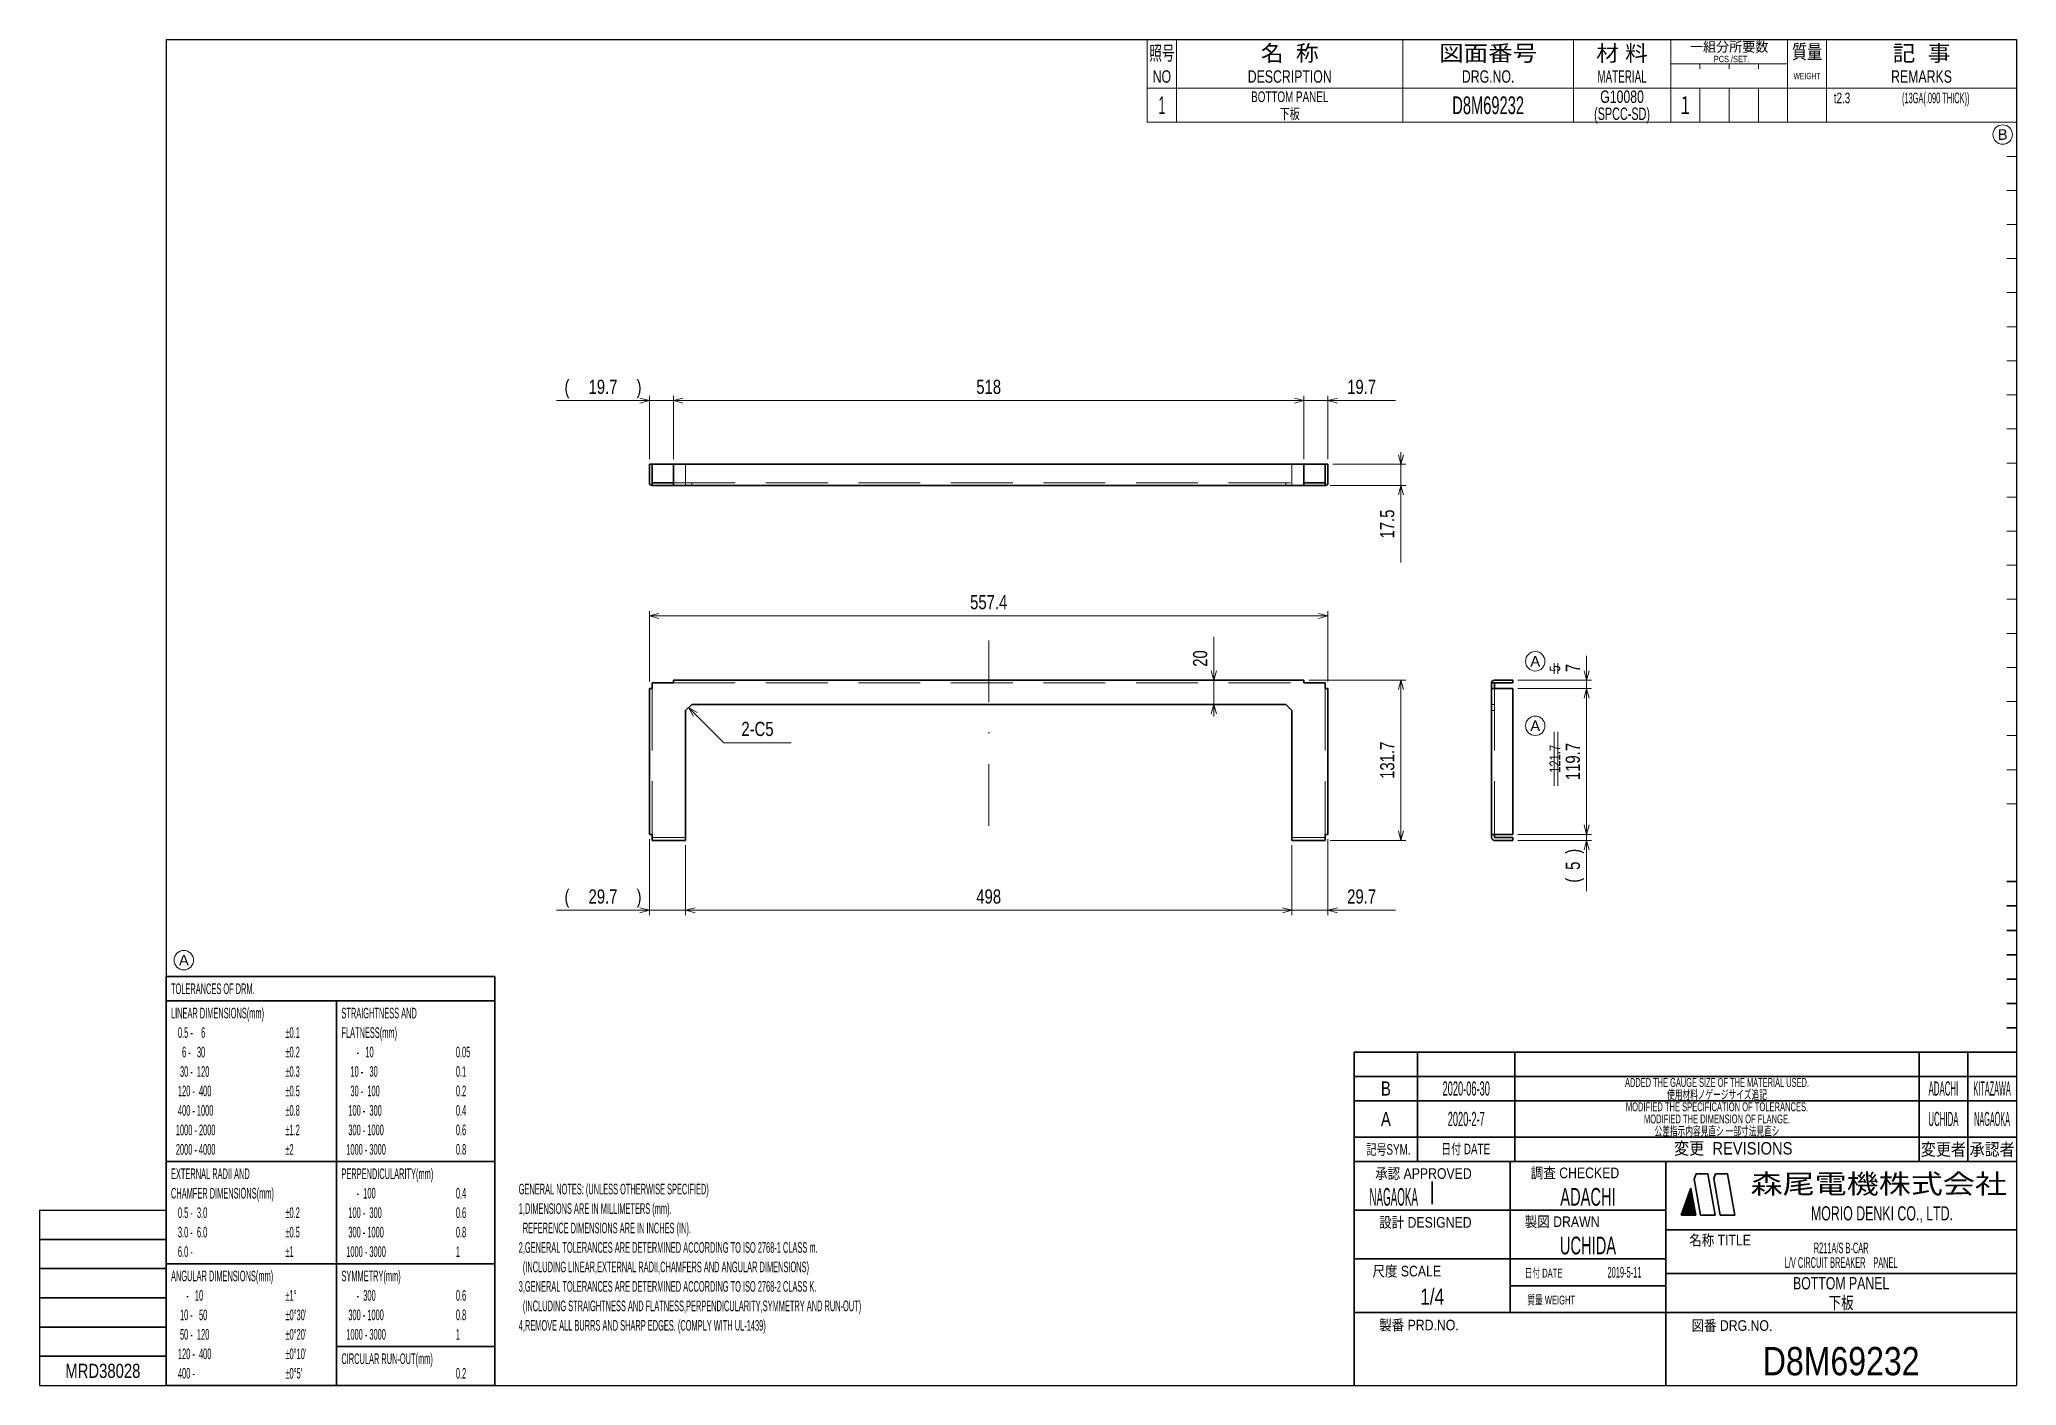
# Model space of a CAD drawing. Header units: millimetres. Extents: x 7 to 413, y 10 to 287.
import ezdxf
from ezdxf.enums import TextEntityAlignment as Align

# ---------------------------------------------------------------- set-up
doc = ezdxf.new("R2010")
doc.units = ezdxf.units.MM
doc.linetypes.add('DASHDOT', pattern=[25.3, 12.7, -6.3, 0, -6.3])
doc.linetypes.add('DASHED', pattern=[19, 12.7, -6.3])
for name, color, linetype in [('GR1_03', 7, 'Continuous'), ('GR1_05', 7, 'Continuous'), ('GR1_16', 7, 'Continuous'), ('図面枠D8M', 7, 'Continuous'), ('表題、部品表_02', 7, 'Continuous'), ('表題、部品表_03', 7, 'Continuous'), ('表題、部品表_Layer1', 7, 'Continuous')]:
    doc.layers.add(name, color=color, linetype=linetype)
doc.styles.add('HG丸ｺﾞｼｯｸM-PRO', font='')
doc.styles.get('HG丸ｺﾞｼｯｸM-PRO').set_extended_font_data('HG丸ｺﾞｼｯｸM-PRO')

# ---------------------------------------------------------------- blocks, each defined once
blk = doc.blocks.new('BLKF024')
at = {"layer": '図面枠D8M', "color": 4, "linetype": 'Continuous', "lineweight": 13}
for p, q in [((344.778471, 46.998727), (346.524087, 48.744343)), ((344.8594, 47.221078), (346.502888, 48.864566)), ((344.940329, 47.443428), (346.48169, 48.984789)), ((345.021258, 47.665778), (346.460491, 49.105012)), ((345.102186, 47.888128), (346.439293, 49.225235)), ((345.183115, 48.110479), (346.418094, 49.345457)), ((345.264044, 48.332829), (346.396896, 49.46568)), ((345.344973, 48.555179), (346.375697, 49.585903)), ((345.425902, 48.777529), (346.354499, 49.706126)), ((345.506831, 48.999879), (346.3333, 49.826349)), ((345.58776, 49.22223), (346.312102, 49.946572)), ((345.668689, 49.44458), (346.290903, 50.066794)), ((345.749617, 49.66693), (346.269705, 50.187017)), ((345.830546, 49.88928), (346.248506, 50.30724)), ((345.911475, 50.111631), (346.227307, 50.427463)), ((345.992404, 50.333981), (346.206109, 50.547686)), ((346.073333, 50.556331), (346.18491, 50.667909)), ((346.154262, 50.778681), (346.163712, 50.788131)), ((344.157871, 45.246757), (346.693675, 47.782561)), ((344.211969, 45.442276), (346.672477, 47.902784)), ((344.292898, 45.664626), (346.651278, 48.023006)), ((344.299292, 45.246757), (346.714874, 47.662338)), ((344.373827, 45.886976), (346.63008, 48.143229)), ((344.440714, 45.246757), (346.736072, 47.542115)), ((344.454756, 46.109327), (346.608881, 48.263452)), ((344.535684, 46.331677), (346.587682, 48.383675)), ((344.582135, 45.246757), (346.757271, 47.421892)), ((344.616613, 46.554027), (346.566484, 48.503898)), ((344.697542, 46.776377), (346.545285, 48.624121)), ((344.723556, 45.246757), (346.778469, 47.301669)), ((344.864978, 45.246757), (346.799668, 47.181447)), ((345.006399, 45.246757), (346.820866, 47.061224)), ((345.147821, 45.246757), (346.842065, 46.941001)), ((345.289242, 45.246757), (346.863263, 46.820778)), ((345.430663, 45.246757), (346.884462, 46.700555)), ((345.572085, 45.246757), (346.90566, 46.580332)), ((345.713506, 45.246757), (346.926859, 46.46011)), ((345.854927, 45.246757), (346.948057, 46.339887)), ((345.996349, 45.246757), (346.969256, 46.219664)), ((346.13777, 45.246757), (346.990455, 46.099441)), ((346.279191, 45.246757), (347.011653, 45.979218)), ((346.420613, 45.246757), (347.032852, 45.858995)), ((346.562034, 45.246757), (347.05405, 45.738773)), ((346.703455, 45.246757), (347.075249, 45.61855)), ((346.844877, 45.246757), (347.096447, 45.498327)), ((346.986298, 45.246757), (347.117646, 45.378104)), ((347.12772, 45.246757), (347.138844, 45.257881))]:
    blk.add_line(p, q, dxfattribs=at)
blk = doc.blocks.new('BLKF023')
at = {"layer": '図面枠D8M', "color": 2, "linetype": 'Continuous', "lineweight": 25}
for p, q in [((33, 286.75), (413, 286.75)), ((33, 286.75), (33, 10.25)), ((413, 286.75), (413, 10.25)), ((7, 46.25), (7, 10.25)), ((7, 46.25), (33, 46.25)), ((7, 10.25), (413, 10.25))]:
    blk.add_line(p, q, dxfattribs=at)
at = {"layer": '図面枠D8M', "color": 4, "linetype": 'Continuous', "lineweight": 13}
for p, q in [((413, 269.75), (411, 269.75)), ((413, 262.75), (411, 262.75)), ((413, 255.75), (411, 255.75)), ((413, 248.75), (411, 248.75)), ((413, 241.75), (411, 241.75)), ((413, 234.75), (411, 234.75)), ((413, 227.75), (411, 227.75)), ((413, 220.75), (411, 220.75)), ((413, 213.75), (411, 213.75)), ((413, 206.75), (411, 206.75)), ((413, 199.75), (411, 199.75)), ((413, 192.75), (411, 192.75)), ((413, 185.75), (411, 185.75)), ((413, 178.75), (411, 178.75)), ((413, 171.75), (411, 171.75)), ((413, 164.75), (411, 164.75)), ((413, 157.75), (411, 157.75)), ((413, 150.75), (411, 150.75)), ((413, 143.75), (411, 143.75)), ((413, 136.75), (411, 136.75)), ((411, 129.75), (413, 129.75))]:
    blk.add_line(p, q, dxfattribs=at)
at = {"layer": '図面枠D8M', "color": 3, "linetype": 'Continuous', "lineweight": 35}
for p, q in [((413, 113.75), (411, 113.75)), ((413, 108.75), (411, 108.75)), ((413, 103.75), (411, 103.75)), ((413, 98.75), (411, 98.75)), ((413, 93.75), (411, 93.75)), ((413, 88.75), (411, 88.75)), ((413, 83.75), (411, 83.75)), ((277, 78.75), (413, 78.75)), ((277, 78.75), (277, 10.25)), ((290, 78.75), (290, 56.25)), ((310, 78.75), (310, 56.25)), ((393, 78.75), (393, 56.25)), ((403, 78.75), (403, 56.25)), ((277, 73.75), (413, 73.75)), ((277, 68.75), (413, 68.75)), ((277, 61.25), (413, 61.25)), ((277, 56.25), (413, 56.25)), ((309, 56.25), (309, 25.25)), ((341, 56.25), (341, 10.25)), ((346.84, 52.65), (347.23, 53.75)), ((347.23, 53.75), (349.64, 53.75)), ((351.14, 45.25), (349.64, 53.75)), ((351.18, 53.75), (350.82, 52.76)), ((351.18, 53.75), (353.64, 53.75)), ((355.14, 45.25), (353.64, 53.75)), ((293, 52.17), (293, 47.48)), ((344.14, 45.25), (346.16, 50.8)), ((347.14, 45.25), (346.16, 50.8)), ((348.14, 45.25), (346.84, 52.65)), ((352.14, 45.25), (350.82, 52.76)), ((277, 46.25), (341, 46.25)), ((344.14, 45.25), (347.14, 45.25)), ((348.14, 45.25), (351.14, 45.25)), ((352.14, 45.25), (355.14, 45.25)), ((341, 42.25), (413, 42.25)), ((7, 40.25), (33, 40.25)), ((7, 34.25), (33, 34.25)), ((277, 36.25), (341, 36.25)), ((341, 33.25), (413, 33.25)), ((309, 30.75), (341, 30.75)), ((7, 28.25), (33, 28.25)), ((277, 25.25), (413, 25.25)), ((7, 22.25), (33, 22.25)), ((33, 16.25), (7, 16.25))]:
    blk.add_line(p, q, dxfattribs=at)
at = {"layer": '図面枠D8M', "color": 4, "linetype": 'Continuous', "lineweight": 13}
blk.add_blockref('BLKF024', (0, 0), dxfattribs=at)
at = {"layer": '図面枠D8M', "color": 4, "linetype": 'Continuous', "lineweight": 13, "style": 'HG丸ｺﾞｼｯｸM-PRO'}
for s, height, width, p in [('記号SYM.', 2.182, 0.69227, (284.03, 58.74)), ('日付 DATE', 2.182, 0.692507, (299.87, 58.83)), ('変更  REVISIONS', 2.5455, 0.887352, (354.85, 58.97)), ('変更者', 2.545, 0.887717, (398, 58.75)), ('承認者', 2.545, 0.887717, (408, 58.75)), ('承認 APPROVED', 2.1818, 0.863151, (291.21, 53.79)), ('調査 CHECKED', 2.182, 0.863174, (322.34, 53.92)), ('設計 DESIGNED', 2.1818, 0.862613, (291.61, 43.76)), ('製図 DRAWN', 2.182, 0.863099, (319.7, 43.9)), ('名称 TITLE', 2.182, 0.862489, (352.13, 40.11)), ('尺度 SCALE', 2.182, 0.862581, (287.78, 33.74)), ('日付 DATE', 1.818, 0.618255, (315.88, 33.34)), ('質量 WEIGHT', 1.818, 0.618812, (317.46, 27.8)), ('製番 PRD.NO.', 2.182, 0.863299, (290.29, 22.66)), ('図番 DRG.NO.', 2.182, 0.863083, (354.56, 22.56))]:
    blk.add_text(s, height=height, dxfattribs=dict(at, width=width)).set_placement(p, align=Align.MIDDLE_CENTER)
at = {"layer": '図面枠D8M', "color": 2, "linetype": 'Continuous', "lineweight": 25, "style": 'HG丸ｺﾞｼｯｸM-PRO', "width": 1.206081}
blk.add_text('森尾電機株式会社', height=4, dxfattribs=at).set_placement((384.72, 51.68), align=Align.MIDDLE_CENTER)
at = {"layer": '図面枠D8M', "color": 3, "linetype": 'Continuous', "lineweight": 35, "style": 'HG丸ｺﾞｼｯｸM-PRO', "width": 0.652197}
blk.add_text('MORIO DENKI CO., LTD.', height=2.9091, dxfattribs=at).set_placement((385.38, 45.61), align=Align.MIDDLE_CENTER)
blk = doc.blocks.new('BLKF025')
at = {"layer": '図面枠D8M', "color": 3, "linetype": 'Continuous', "lineweight": 35, "style": 'HG丸ｺﾞｼｯｸM-PRO'}
for s, height, width, p in [('ADDED THE GAUGE SIZE OF THE MATERIAL USED.', 1.8182, 0.578029, (351.5, 72.5)), ('B', 2.91, 0.78204, (283.5, 71.25)), ('2020-06-30', 2.909, 0.488281, (300, 71.25)), ('ADACHI', 2.909, 0.415454, (398, 71.25)), ('KITAZAWA', 2.909, 0.308644, (408, 71.25)), ('A', 2.91, 0.782973, (283.5, 65)), ('2020-2-7', 2.909, 0.488281, (300, 65)), ('MODIFIED THE SPECIFICATION OF TOLERANCES.', 1.8182, 0.618603, (351.5, 67.5)), ('UCHIDA', 2.909, 0.415827, (398, 65)), ('NAGAOKA', 2.909, 0.334453, (408, 65)), ('NAGAOKA', 3.636, 0.414524, (285.11, 49)), ('ADACHI', 3.636, 0.619335, (325, 49)), ('UCHIDA', 3.636, 0.61989, (325, 39)), ('L/V CIRCUIT BREAKER\u3000PANEL', 2.1818, 0.522183, (377, 35.5)), ('R211A/S B-CAR', 2.1818, 0.521847, (377, 38.5)), ('2019-5-11', 2.182, 0.482367, (332.5, 33.5)), ('BOTTOM PANEL', 2.5455, 0.741621, (377, 31.25)), ('1/4', 3.273, 0.80628, (293, 28.5)), ('D8M69232', 5.818, 0.845432, (377, 15.25))]:
    blk.add_text(s, height=height, dxfattribs=dict(at, width=width)).set_placement(p, align=Align.MIDDLE_CENTER)
blk = doc.blocks.new('BLKF026')
at = {"layer": '表題、部品表_02', "color": 4, "linetype": 'Continuous', "lineweight": 13}
for p, q in [((234.5, 276.75), (234.5, 269.75)), ((234.5, 276.75), (413, 276.75)), ((240.5, 276.75), (240.5, 269.75)), ((287, 276.75), (287, 269.75)), ((322, 276.75), (322, 269.75)), ((342, 276.75), (342, 269.75)), ((348, 276.75), (348, 269.75)), ((354, 276.75), (354, 269.75)), ((360, 269.75), (360, 276.75)), ((366, 276.75), (366, 269.75)), ((374, 276.75), (374, 269.75)), ((413, 276.75), (413, 269.75)), ((234.5, 269.75), (413, 269.75))]:
    blk.add_line(p, q, dxfattribs=at)
blk = doc.blocks.new('FXTIP_ARROW_E')
at = {"color": 0, "linetype": 'Continuous', "lineweight": -2}
for q in [(-1, 0), (-0.97, 0.26), (-0.97, -0.26)]:
    blk.add_line((0, 0), q, dxfattribs=at)
blk = doc.blocks.new('FXTIP_ARROW_S')
at = {"color": 0, "linetype": 'Continuous', "lineweight": -2}
for q in [(-1, 0), (-0.97, 0.26), (-0.97, -0.26)]:
    blk.add_line((0, 0), q, dxfattribs=at)
blk = doc.blocks.new('BLKF029')
at = {"layer": '図面枠D8M', "color": 4, "linetype": 'Continuous', "lineweight": 13}
for p, q in [((234.5, 286.75), (234.5, 276.75)), ((234.5, 286.75), (413, 286.75)), ((240.5, 286.75), (240.5, 276.75)), ((287, 286.75), (287, 276.75)), ((322, 286.75), (322, 276.75)), ((342, 286.75), (342, 276.75)), ((366, 286.75), (366, 276.75)), ((374, 286.75), (374, 276.75)), ((413, 286.75), (413, 276.75)), ((342, 281.75), (366, 281.75)), ((348, 280.75), (348, 281.75)), ((354, 281.75), (354, 280.75)), ((360, 281.75), (360, 280.75)), ((234.5, 276.75), (413, 276.75))]:
    blk.add_line(p, q, dxfattribs=at)
at = {"layer": '図面枠D8M', "color": 3, "linetype": 'Continuous', "lineweight": 35, "style": 'HG丸ｺﾞｼｯｸM-PRO'}
for s, height, width, p in [('照号', 2.909, 0.651535, (237.5, 283.95)), ('名  称', 3.273, 1.042426, (263.75, 283.95)), ('図面番号', 3.273, 1.127518, (304.5, 283.95)), ('材 料', 3.273, 1.042439, (332, 283.95)), ('一組分所要数', 2.036, 0.966638, (354, 285.25)), ('質量', 2.909, 0.781842, (370, 284.25)), ('記  事', 3.273, 1.042426, (393.5, 283.95)), ('NO', 2.545, 0.740841, (237.5, 279.15)), ('DESCRIPTION', 2.5455, 0.741365, (263.75, 279.15)), ('DRG.NO.', 2.545, 0.741189, (304.5, 279.15)), ('MATERIAL', 2.545, 0.594756, (332, 279.15)), ('PCS./SET.', 1.309, 0.862935, (354.5, 282.75)), ('REMARKS', 2.545, 0.742803, (393.5, 279.15)), ('WEIGHT', 1.309, 0.635507, (370, 279.25))]:
    blk.add_text(s, height=height, dxfattribs=dict(at, width=width)).set_placement(p, align=Align.MIDDLE_CENTER)
blk = doc.blocks.new('BLKF028')
at = {"layer": '図面枠D8M', "color": 3, "linetype": 'Continuous', "lineweight": 13}
blk.add_blockref('BLKF029', (0, 0), dxfattribs=at)
blk = doc.blocks.new('BLKF030')
at = {"layer": '図面枠D8M', "color": 3, "linetype": 'Continuous', "lineweight": 35}
for p, q in [((33, 94.25), (100.5, 94.25)), ((33, 94.25), (33, 10.25)), ((100.5, 10.25), (100.5, 94.25)), ((33, 89.25), (100.5, 89.25)), ((68, 10.25), (68, 89.25)), ((33, 56.25), (68, 56.25)), ((68, 56.25), (100.5, 56.25)), ((33, 35.25), (68, 35.25)), ((68, 35.25), (100.5, 35.25)), ((68, 18.25), (100.5, 18.25)), ((33, 10.25), (100.5, 10.25))]:
    blk.add_line(p, q, dxfattribs=at)
at = {"layer": '図面枠D8M', "color": 4, "linetype": 'Continuous', "lineweight": 13, "style": 'HG丸ｺﾞｼｯｸM-PRO'}
for s, height, width, p in [('TOLERANCES OF DRM.', 2.1818, 0.522208, (34, 91.75)), ('LINEAR DIMENSIONS(mm)', 2.1818, 0.521664, (34, 86.75)), ('STRAIGHTNESS AND', 2.1818, 0.521949, (69, 86.75)), (' 0.5 -    6', 2.1818, 0.524049, (35, 82.75)), ('±0.1', 2.182, 0.52198, (57.5, 82.75)), ('FLATNESS(mm)', 2.1818, 0.521994, (69, 82.75)), ('   6 -   30', 2.1818, 0.52397, (35, 78.75)), ('±0.2', 2.182, 0.52198, (57.5, 78.75)), ('     -   10', 2.1818, 0.524651, (70, 78.75)), ('0.05', 2.182, 0.52205, (92.5, 78.75)), ('  30 -  120', 2.1818, 0.522893, (35, 74.75)), ('±0.3', 2.182, 0.52198, (57.5, 74.75)), ('  10 -   30', 2.1818, 0.523391, (70, 74.75)), ('0.1', 2.182, 0.522424, (92.5, 74.75)), (' 120 -  400', 2.1818, 0.52246, (35, 70.75)), ('±0.5', 2.182, 0.52198, (57.5, 70.75)), ('  30 -  100', 2.1818, 0.522893, (70, 70.75)), ('0.2', 2.182, 0.522424, (92.5, 70.75)), (' 400 - 1000', 2.1818, 0.52208, (35, 66.75)), ('±0.8', 2.182, 0.52198, (57.5, 66.75)), (' 100 -  300', 2.1818, 0.52246, (70, 66.75)), ('0.4', 2.182, 0.522424, (92.5, 66.75)), ('1000 - 2000', 2.1818, 0.521744, (35, 62.75)), ('±1.2', 2.182, 0.52198, (57.5, 62.75)), (' 300 - 1000', 2.1818, 0.52208, (70, 62.75)), ('0.6', 2.182, 0.522424, (92.5, 62.75)), ('2000 - 4000', 2.1818, 0.521744, (35, 58.75)), ('±2', 2.182, 0.521216, (57.5, 58.75)), ('1000 - 3000', 2.1818, 0.521744, (70, 58.75)), ('0.8', 2.182, 0.522424, (92.5, 58.75)), ('EXTERNAL RADII AND', 2.1818, 0.522426, (34, 53.75)), ('PERPENDICULARITY(mm)', 2.1818, 0.521822, (69, 53.75)), ('CHAMFER DIMENSIONS(mm)', 2.1818, 0.521615, (34, 49.75)), ('     -  100', 2.1818, 0.52397, (70, 49.75)), ('0.4', 2.182, 0.522424, (92.5, 49.75)), (' 0.5 -  3.0', 2.1818, 0.523514, (35, 45.75)), ('±0.2', 2.182, 0.52198, (57.5, 45.75)), (' 100 -  300', 2.1818, 0.52246, (70, 45.75)), ('0.6', 2.182, 0.522424, (92.5, 45.75)), (' 3.0 -  6.0', 2.1818, 0.523514, (35, 41.75)), ('±0.5', 2.182, 0.52198, (57.5, 41.75)), (' 300 - 1000', 2.1818, 0.52208, (70, 41.75)), ('0.8', 2.182, 0.522424, (92.5, 41.75)), (' 6.0 -', 2.182, 0.523279, (35, 37.75)), ('±1', 2.182, 0.521216, (57.5, 37.75)), ('1000 - 3000', 2.1818, 0.521744, (70, 37.75)), ('1', 2.18, 0.521199, (92.5, 37.75)), ('ANGULAR DIMENSIONS(mm)', 2.1818, 0.521887, (34, 32.75)), ('SYMMETRY(mm)', 2.1818, 0.521222, (69, 32.75)), ('     -   10', 2.1818, 0.524651, (35, 28.75)), ('±1°', 2.182, 0.52122, (57.5, 28.75)), ('     -  300', 2.1818, 0.52397, (70, 28.75)), ('0.6', 2.182, 0.522424, (92.5, 28.75)), ('  10 -   50', 2.1818, 0.523391, (35, 24.75)), ("±0°30'", 2.182, 0.521679, (57.5, 24.75)), (' 300 - 1000', 2.1818, 0.52208, (70, 24.75)), ('0.8', 2.182, 0.522424, (92.5, 24.75)), ('  50 -  120', 2.1818, 0.522893, (35, 20.75)), ("±0°20'", 2.182, 0.521679, (57.5, 20.75)), ('1000 - 3000', 2.1818, 0.521744, (70, 20.75)), ('1', 2.18, 0.521199, (92.5, 20.75)), (' 120 -  400', 2.1818, 0.52246, (35, 16.75)), ("±0°10'", 2.182, 0.521679, (57.5, 16.75)), ('CIRCULAR RUN-OUT(mm)', 2.1818, 0.521639, (69, 15.75)), (' 400 -', 2.182, 0.52234, (35, 12.75)), ("±0°5'", 2.182, 0.521776, (57.5, 12.75)), ('0.2', 2.182, 0.522424, (92.5, 12.75))]:
    blk.add_text(s, height=height, dxfattribs=dict(at, width=width)).set_placement(p, align=Align.MIDDLE_LEFT)
blk = doc.blocks.new('BLKF031')
at = {"layer": '表題、部品表_Layer1', "color": 4, "linetype": 'Continuous', "lineweight": 13}
blk.add_circle((36.64, 97.62), 2, dxfattribs=at)
at = {"layer": '表題、部品表_Layer1', "color": 4, "linetype": 'Continuous', "lineweight": 13, "style": 'HG丸ｺﾞｼｯｸM-PRO', "width": 1.042301}
blk.add_text('A', height=2.18, dxfattribs=at).set_placement((36.64, 97.62), align=Align.MIDDLE_CENTER)
blk = doc.blocks.new('BLKF032')
at = {"layer": 'GR1_05', "color": 4, "linetype": 'Continuous', "lineweight": 13}
blk.add_circle((314.17, 159.02), 2, dxfattribs=at)
at = {"layer": 'GR1_05', "color": 4, "linetype": 'Continuous', "lineweight": 13, "style": 'HG丸ｺﾞｼｯｸM-PRO', "width": 1.042301}
blk.add_text('A', height=2.18, dxfattribs=at).set_placement((314.17, 159.02), align=Align.MIDDLE_CENTER)
blk = doc.blocks.new('BLKF033')
at = {"layer": 'GR1_05', "color": 4, "linetype": 'Continuous', "lineweight": 13}
blk.add_circle((314.17, 145.77), 2, dxfattribs=at)
at = {"layer": 'GR1_05', "color": 4, "linetype": 'Continuous', "lineweight": 13, "style": 'HG丸ｺﾞｼｯｸM-PRO', "width": 1.042301}
blk.add_text('A', height=2.18, dxfattribs=at).set_placement((314.17, 145.77), align=Align.MIDDLE_CENTER)
blk = doc.blocks.new('BLKF034')
at = {"layer": 'GR1_03', "color": 3, "linetype": 'Continuous', "lineweight": 35}
for p, q in [((132.25, 199.51), (271.6, 199.51)), ((132.25, 199.51), (132.25, 195.71)), ((132.83, 199.51), (132.83, 195.13)), ((137.18, 199.51), (137.18, 195.13)), ((266.68, 199.51), (266.68, 195.13)), ((271.03, 199.51), (271.03, 195.13)), ((271.6, 199.51), (271.6, 195.71)), ((132.83, 195.71), (137.18, 195.71)), ((132.83, 195.13), (271.03, 195.13)), ((266.68, 195.71), (271.03, 195.71))]:
    blk.add_line(p, q, dxfattribs=at)
at = {"layer": 'GR1_03', "color": 4, "linetype": 'DASHED', "lineweight": 13}
for p, q in [((139.68, 199.51), (139.68, 195.13)), ((264.18, 195.13), (264.18, 199.51)), ((137.18, 195.71), (266.68, 195.71)), ((140.93, 195.13), (140.93, 195.71)), ((262.93, 195.71), (262.93, 195.13))]:
    blk.add_line(p, q, dxfattribs=at)
at = {"layer": 'GR1_03', "color": 3, "linetype": 'Continuous', "lineweight": 35}
for centre, start, end in [((132.83, 195.71), 180, 270), ((271.03, 195.71), 270, 360)]:
    blk.add_arc(centre, 0.575, start, end, dxfattribs=at)
blk = doc.blocks.new('BLKF035')
at = {"layer": 'GR1_03', "color": 3, "linetype": 'Continuous', "lineweight": 35}
for p, q in [((305.21, 122.8), (305.21, 154.57)), ((309.59, 154.57), (305.21, 154.57)), ((309.59, 155.15), (305.79, 155.15)), ((305.79, 154.57), (305.79, 153.4)), ((309.59, 155.15), (309.59, 154.57)), ((309.59, 153.4), (305.21, 153.4)), ((309.59, 153.4), (309.59, 123.47)), ((309.59, 123.47), (305.21, 123.47)), ((305.79, 123.47), (305.79, 122.8)), ((309.59, 122.8), (305.79, 122.8)), ((309.59, 122.22), (305.79, 122.22)), ((309.59, 122.22), (309.59, 122.8))]:
    blk.add_line(p, q, dxfattribs=at)
at = {"layer": 'GR1_03', "color": 4, "linetype": 'DASHED', "lineweight": 13}
for p, q in [((305.79, 153.4), (305.79, 123.47)), ((305.79, 150.15), (305.21, 150.15)), ((305.79, 148.9), (305.21, 148.9))]:
    blk.add_line(p, q, dxfattribs=at)
at = {"layer": 'GR1_03', "color": 3, "linetype": 'Continuous', "lineweight": 35}
for centre, start, end in [((305.79, 154.57), 90, 180), ((305.79, 122.8), 180, 270)]:
    blk.add_arc(centre, 0.575, start, end, dxfattribs=at)
blk = doc.blocks.new('BLKF036')
at = {"layer": 'GR1_03', "color": 3, "linetype": 'Continuous', "lineweight": 35}
for p, q in [((132.83, 154.57), (132.83, 153.4)), ((132.83, 154.57), (137.18, 154.57)), ((137.18, 155.15), (137.18, 154.57)), ((137.18, 155.15), (266.68, 155.15)), ((266.68, 155.15), (266.68, 154.57)), ((266.68, 154.57), (271.03, 154.57)), ((271.03, 154.57), (271.03, 153.4)), ((132.25, 123.47), (132.25, 153.4)), ((132.25, 153.4), (132.83, 153.4)), ((271.03, 153.4), (271.6, 153.4)), ((271.6, 123.47), (271.6, 153.4)), ((140.93, 150.15), (139.68, 148.9)), ((139.68, 122.22), (139.68, 148.9)), ((262.93, 150.15), (140.93, 150.15)), ((262.93, 150.15), (264.18, 148.9)), ((264.18, 122.22), (264.18, 148.9)), ((132.25, 123.47), (132.83, 123.47)), ((132.83, 123.47), (132.83, 122.22)), ((132.83, 122.22), (139.68, 122.22)), ((264.18, 122.22), (271.03, 122.22)), ((271.03, 123.47), (271.6, 123.47)), ((271.03, 123.47), (271.03, 122.22))]:
    blk.add_line(p, q, dxfattribs=at)
at = {"layer": 'GR1_03', "color": 4, "linetype": 'DASHED', "lineweight": 13}
for p, q in [((137.18, 154.57), (266.68, 154.57)), ((132.83, 153.4), (132.83, 123.47)), ((271.03, 153.4), (271.03, 123.47)), ((132.83, 122.8), (139.68, 122.8)), ((264.18, 122.8), (271.03, 122.8))]:
    blk.add_line(p, q, dxfattribs=at)
blk = doc.blocks.new('BLKF037')
at = {"layer": '表題、部品表_Layer1', "color": 4, "linetype": 'Continuous', "lineweight": 13}
blk.add_circle((410.17, 267.23), 2, dxfattribs=at)
at = {"layer": '表題、部品表_Layer1', "color": 4, "linetype": 'Continuous', "lineweight": 13, "style": 'HG丸ｺﾞｼｯｸM-PRO', "width": 1.04272}
blk.add_text('B', height=2.18, dxfattribs=at).set_placement((410.17, 267.23), align=Align.MIDDLE_CENTER)

msp = doc.modelspace()

# ---------------------------------------------------------------- linework, layer by layer
at = {"layer": 'GR1_03', "color": 4, "linetype": 'DASHDOT', "lineweight": 13}
msp.add_line((201.93, 163.3), (201.93, 122.28), dxfattribs=at)
at = {"layer": 'GR1_05', "color": 4, "linetype": 'Continuous', "lineweight": 13}
for p, q in [((318.08, 156.43), (318.08, 158.65)), ((318.83, 156.43), (318.83, 158.65)), ((318.08, 133.43), (318.08, 144.53)), ((318.83, 133.43), (318.83, 144.53))]:
    msp.add_line(p, q, dxfattribs=at)
at = {"layer": 'GR1_16', "color": 4, "linetype": 'Continuous', "lineweight": 13}
for p, q in [((113.2, 212.57), (132.25, 212.57)), ((132.25, 200.51), (132.25, 213.57)), ((132.25, 212.57), (137.18, 212.57)), ((137.18, 200.51), (137.18, 213.57)), ((137.18, 212.57), (266.68, 212.57)), ((266.68, 200.51), (266.68, 213.57)), ((266.68, 212.57), (271.6, 212.57)), ((271.6, 200.51), (271.6, 213.57)), ((271.6, 212.57), (285.44, 212.57)), ((272.6, 199.51), (287.6, 199.51)), ((286.6, 199.51), (286.6, 202.01)), ((286.6, 195.13), (286.6, 199.51)), ((272.03, 195.13), (287.6, 195.13)), ((286.6, 179.3), (286.6, 195.13)), ((132.25, 154.9), (132.25, 169.35)), ((132.25, 168.35), (271.6, 168.35)), ((271.6, 154.9), (271.6, 169.35)), ((248.17, 155.15), (248.17, 164.03)), ((324.71, 155.15), (324.71, 160.11)), ((248.17, 150.15), (248.17, 155.15)), ((267.68, 155.15), (287.6, 155.15)), ((286.6, 122.22), (286.6, 155.15)), ((310.59, 155.15), (325.71, 155.15)), ((324.71, 153.4), (324.71, 155.15)), ((310.59, 153.4), (325.71, 153.4)), ((324.71, 123.47), (324.71, 153.4)), ((140.3, 149.52), (147.52, 142.3)), ((248.17, 147.65), (248.17, 150.15)), ((147.52, 142.3), (161.36, 142.3)), ((132.25, 122.47), (132.25, 106.88)), ((271.6, 122.47), (271.6, 106.88)), ((272.03, 122.22), (287.6, 122.22)), ((310.59, 123.47), (325.71, 123.47)), ((310.59, 122.22), (325.71, 122.22)), ((324.71, 122.22), (324.71, 123.47)), ((324.71, 111.81), (324.71, 122.22)), ((139.68, 121.22), (139.68, 106.88)), ((264.18, 121.22), (264.18, 106.88)), ((113.2, 107.88), (132.25, 107.88)), ((132.25, 107.88), (139.68, 107.88)), ((139.68, 107.88), (264.18, 107.88)), ((264.18, 107.88), (271.6, 107.88)), ((271.6, 107.88), (285.44, 107.88))]:
    msp.add_line(p, q, dxfattribs=at)

# ---------------------------------------------------------------- block references
at = {"layer": 'GR1_03', "color": 3, "linetype": 'Continuous', "lineweight": 35}
for name in ['BLKF034', 'BLKF036', 'BLKF035']:
    msp.add_blockref(name, (0, 0), dxfattribs=at)
at = {"layer": 'GR1_05', "color": 4, "linetype": 'Continuous', "lineweight": 13}
for name in ['BLKF032', 'BLKF033']:
    msp.add_blockref(name, (0, 0), dxfattribs=at)
at = {"layer": 'GR1_16', "color": 4, "linetype": 'Continuous', "lineweight": 13, "xscale": 2, "yscale": 2}
for name, p, rotation in [('FXTIP_ARROW_E', (132.25, 212.57), 360), ('FXTIP_ARROW_S', (137.18, 212.57), 180), ('FXTIP_ARROW_E', (266.68, 212.57), 360), ('FXTIP_ARROW_S', (271.6, 212.57), 180), ('FXTIP_ARROW_S', (286.6, 199.51), 270), ('FXTIP_ARROW_E', (286.6, 195.13), 90), ('FXTIP_ARROW_S', (132.25, 168.35), 180), ('FXTIP_ARROW_E', (271.6, 168.35), 360), ('FXTIP_ARROW_S', (248.17, 155.15), 270), ('FXTIP_ARROW_E', (286.6, 155.15), 90), ('FXTIP_ARROW_S', (324.71, 155.15), 270), ('FXTIP_ARROW_E', (324.71, 153.4), 90), ('FXTIP_ARROW_S', (140.3, 149.52), 134.9999999999999), ('FXTIP_ARROW_E', (248.17, 150.15), 90), ('FXTIP_ARROW_S', (286.6, 122.22), 270), ('FXTIP_ARROW_S', (324.71, 123.47), 270), ('FXTIP_ARROW_E', (324.71, 122.22), 90), ('FXTIP_ARROW_E', (132.25, 107.88), 360), ('FXTIP_ARROW_S', (139.68, 107.88), 180), ('FXTIP_ARROW_E', (264.18, 107.88), 360), ('FXTIP_ARROW_S', (271.6, 107.88), 180)]:
    msp.add_blockref(name, p, dxfattribs=dict(at, rotation=rotation))
at = {"layer": '図面枠D8M', "color": 4, "linetype": 'Continuous', "lineweight": 35}
msp.add_blockref('BLKF023', (0, 0), dxfattribs=at)
at = {"layer": '図面枠D8M', "color": 3, "linetype": 'Continuous', "lineweight": 13}
msp.add_blockref('BLKF028', (0, 0), dxfattribs=at)
at = {"layer": '図面枠D8M', "color": 4, "linetype": 'Continuous', "lineweight": 13}
msp.add_blockref('BLKF030', (0, 0), dxfattribs=at)
at = {"layer": '図面枠D8M', "color": 3, "linetype": 'Continuous', "lineweight": 35}
msp.add_blockref('BLKF025', (0, 0), dxfattribs=at)
at = {"layer": '表題、部品表_02', "color": 4, "linetype": 'Continuous', "lineweight": 13}
msp.add_blockref('BLKF026', (0, 0), dxfattribs=at)
at = {"layer": '表題、部品表_Layer1', "color": 4, "linetype": 'Continuous', "lineweight": 13}
for name in ['BLKF037', 'BLKF031']:
    msp.add_blockref(name, (0, 0), dxfattribs=at)

# ---------------------------------------------------------------- texts
at = {"layer": 'GR1_05', "color": 3, "linetype": 'Continuous', "lineweight": 35, "style": 'HG丸ｺﾞｼｯｸM-PRO'}
for s, height, width, p in [('5', 2.18, 0.784542, (319.95, 157.54)), ('121.7', 2.182, 0.7847, (319.95, 138.98))]:
    msp.add_text(s, height=height, rotation=90, dxfattribs=dict(at, width=width)).set_placement(p, align=Align.BOTTOM_CENTER)
at = {"layer": 'GR1_16', "color": 3, "linetype": 'Continuous', "lineweight": 35, "style": 'HG丸ｺﾞｼｯｸM-PRO'}
for s, height, rotation, width, p in [('(', 2.91, 0, 0.781868, (115.32, 213.07)), ('19.7', 2.909, 0, 0.784749, (122.72, 213.07)), (')', 2.91, 0, 0.781868, (130.12, 213.07)), ('518', 2.909, 0, 0.784542, (201.93, 213.07)), ('19.7', 2.909, 0, 0.784749, (278.52, 213.07)), ('17.5', 2.909, 90, 0.784749, (286.1, 187.22)), ('557.4', 2.909, 0, 0.7847, (201.93, 168.85)), ('20', 2.909, 90, 0.784542, (247.67, 159.59)), ('7', 2.91, 90, 0.784542, (324.21, 157.63)), ('131.7', 2.909, 90, 0.7847, (286.1, 138.68)), ('119.7', 2.909, 90, 0.7847, (324.21, 138.43)), (')', 2.91, 90, 0.781868, (324.21, 119.98)), ('(', 2.91, 90, 0.781868, (324.21, 114.06)), ('5', 2.91, 90, 0.784542, (324.21, 117.02)), ('(', 2.91, 0, 0.781868, (115.32, 108.38)), ('29.7', 2.909, 0, 0.784749, (122.72, 108.38)), (')', 2.91, 0, 0.781868, (130.12, 108.38)), ('498', 2.909, 0, 0.784542, (201.93, 108.38)), ('29.7', 2.909, 0, 0.784749, (278.52, 108.38))]:
    msp.add_text(s, height=height, rotation=rotation, dxfattribs=dict(at, width=width)).set_placement(p, align=Align.BOTTOM_CENTER)
at = {"layer": 'GR1_16', "color": 3, "linetype": 'Continuous', "lineweight": 35, "style": 'HG丸ｺﾞｼｯｸM-PRO', "width": 0.783285}
msp.add_text('2-C5', height=2.909, dxfattribs=at).set_placement((154.44, 142.8), align=Align.BOTTOM_CENTER)
at = {"layer": '図面枠D8M', "color": 3, "linetype": 'Continuous', "lineweight": 35, "style": 'HG丸ｺﾞｼｯｸM-PRO'}
for s, height, width, p in [('使用材料ノゲージサイズ追記', 1.8182, 0.618958, (351.5, 70)), ('MODIFIED THE DIMENSION OF FLANGE.', 1.8182, 0.618466, (351.5, 65)), ('公差指示内容見直シ 一部寸法見直シ', 1.8182, 0.61884, (351.5, 62.5)), ('下板', 2.545, 0.741121, (377, 27.25)), ('MRD38028', 2.909, 0.783793, (20, 13.25))]:
    msp.add_text(s, height=height, dxfattribs=dict(at, width=width)).set_placement(p, align=Align.MIDDLE_CENTER)
for s, width, p in [('GENERAL NOTES: (UNLESS OTHERWISE SPECIFIED)', 0.52211, (105.41, 51.69)), ('1,DIMENSIONS ARE IN MILLIMETERS (mm).', 0.522052, (105.41, 47.69)), ('  REFERENCE DIMENSIONS ARE IN INCHES (IN).', 0.522009, (105.41, 43.69)), ('2,GENERAL TOLERANCES ARE DETERMINED ACCORDING TO ISO 2768-1 CLASS m.', 0.522186, (105.41, 39.69)), ('  (INCLUDING LINEAR,EXTERNAL RADII,CHAMFERS AND ANGULAR DIMENSIONS)', 0.522355, (105.41, 35.69)), ('3,GENERAL TOLERANCES ARE DETERMINED ACCORDING TO ISO 2768-2 CLASS K.', 0.52223, (105.41, 31.69)), ('  (INCLUDING STRAIGHTNESS AND FLATNESS,PERPENDICULARITY,SYMMETRY AND RUN-OUT)', 0.522087, (105.41, 27.69)), ('4,REMOVE ALL BURRS AND SHARP EDGES. (COMPLY WITH UL-1439)', 0.52235, (105.41, 23.69))]:
    msp.add_text(s, height=2.1818, dxfattribs=dict(at, width=width)).set_placement(p, align=Align.TOP_LEFT)
at = {"layer": '表題、部品表_03', "color": 3, "linetype": 'Continuous', "lineweight": 35, "style": 'HG丸ｺﾞｼｯｸM-PRO'}
for s, height, width, p in [('BOTTOM PANEL', 2.1818, 0.692642, (263.75, 275)), ('G10080', 2.545, 0.740408, (332, 275)), ('1', 3.64, 0.521199, (237.5, 273.25)), ('下板', 2.182, 0.692256, (263.75, 271.5)), ('D8M69232', 3.636, 0.619412, (304.5, 273.25)), ('(SPCC-SD)', 2.545, 0.652377, (332, 271.5)), ('１', 3.64, 0.578238, (345, 273.25))]:
    msp.add_text(s, height=height, dxfattribs=dict(at, width=width)).set_placement(p, align=Align.MIDDLE_CENTER)
for s, height, width, p in [('t2.3', 2.182, 0.690457, (375.5, 274.75)), ('(13GA(.090 THICK))', 2.1818, 0.416535, (389.5, 274.75))]:
    msp.add_text(s, height=height, dxfattribs=dict(at, width=width)).set_placement(p, align=Align.MIDDLE_LEFT)

doc.saveas('drawing.dxf')
